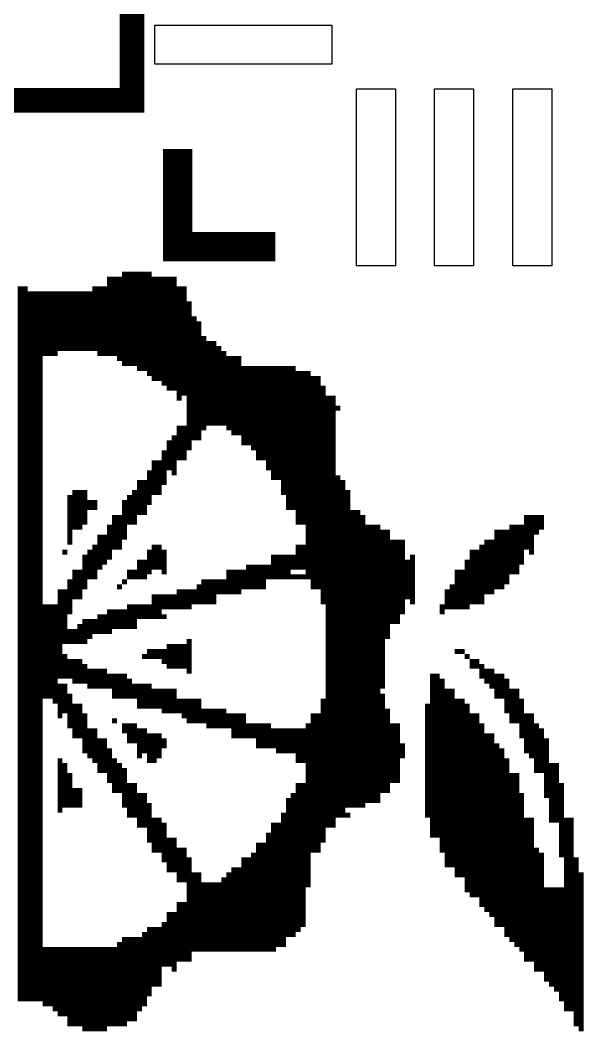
# Model space of a CAD drawing. Extents: x -900 to 3533, y 458 to 4954.
# Drawn here: x 2098.5 to 2212, y 1727 to 1931.1 of the extents above; entities that cross this region are included whole.
import ezdxf

# ---------------------------------------------------------------- set-up
doc = ezdxf.new("R2010")
doc.units = 0
doc.header["$MEASUREMENT"] = 0
for name, color, linetype in [('BG_SILKSCREEN_TOP', 43, 'CONTINUOUS'), ('PG_SILKSCREEN_TOP', 30, 'CONTINUOUS'), ('PIN_TOP', 1, 'CONTINUOUS')]:
    doc.layers.add(name, color=color, linetype=linetype)

msp = doc.modelspace()

# ---------------------------------------------------------------- linework, layer by layer
at = {"layer": 'BG_SILKSCREEN_TOP'}
for points in [[(2114, 2099, 5, 5, 0), (2064, 2099, 5, 5, 0), (2064, 2123, 5, 5, 0), (2024, 2123, 5, 5, 0), (2024, 1915, 5, 5, 0), (2121, 1915, 5, 5, 0), (2121, 2099, 5, 5, 0), (2114, 2099, 5, 5, 0)], [(2116.5, 1879.5, 1, 1, 0), (2116.5, 1863.5, 1, 1, 0)], [(2117.5, 1879.5, 1, 1, 0), (2117.5, 1863.5, 1, 1, 0)], [(2118.5, 1879.5, 1, 1, 0), (2118.5, 1862.5, 1, 1, 0)], [(2119.5, 1880.5, 1, 1, 0), (2119.5, 1861.5, 1, 1, 0)], [(2120.5, 1880.5, 1, 1, 0), (2120.5, 1861.5, 1, 1, 0)], [(2121.5, 1880.5, 1, 1, 0), (2121.5, 1861.5, 1, 1, 0)], [(2122.5, 1880.5, 1, 1, 0), (2122.5, 1860.5, 1, 1, 0)], [(2123.5, 1880.5, 1, 1, 0), (2123.5, 1860.5, 1, 1, 0)], [(2124.5, 1880.5, 1, 1, 0), (2124.5, 1859.5, 1, 1, 0)], [(2125.5, 1879.5, 1, 1, 0), (2125.5, 1858.5, 1, 1, 0)], [(2126.5, 1879.5, 1, 1, 0), (2126.5, 1858.5, 1, 1, 0)], [(2127.5, 1879.5, 1, 1, 0), (2127.5, 1857.5, 1, 1, 0)], [(2128.5, 1879.5, 1, 1, 0), (2128.5, 1856.5, 1, 1, 0)], [(2129.5, 1879.5, 1, 1, 0), (2129.5, 1856.5, 1, 1, 0)], [(2098.5, 1877.5, 1, 1, 0), (2098.5, 1733.5, 1, 1, 0)], [(2099.5, 1877.5, 1, 1, 0), (2099.5, 1733.5, 1, 1, 0)], [(2113.5, 1877.5, 1, 1, 0), (2113.5, 1864.5, 1, 1, 0)], [(2114.5, 1877.5, 1, 1, 0), (2114.5, 1863.5, 1, 1, 0)], [(2115.5, 1877.5, 1, 1, 0), (2115.5, 1863.5, 1, 1, 0)], [(2130.5, 1877.5, 1, 1, 0), (2130.5, 1854.5, 1, 1, 0)], [(2131.5, 1877.5, 1, 1, 0), (2131.5, 1855.5, 1, 1, 0)], [(2100.5, 1876.5, 1, 1, 0), (2100.5, 1733.5, 1, 1, 0)], [(2101.5, 1876.5, 1, 1, 0), (2101.5, 1733.5, 1, 1, 0)], [(2102.5, 1876.5, 1, 1, 0), (2102.5, 1733.5, 1, 1, 0)], [(2103.5, 1876.5, 1, 1, 0), (2103.5, 1863.5, 1, 1, 0)], [(2104.5, 1876.5, 1, 1, 0), (2104.5, 1863.5, 1, 1, 0)], [(2105.5, 1876.5, 1, 1, 0), (2105.5, 1863.5, 1, 1, 0)], [(2106.5, 1876.5, 1, 1, 0), (2106.5, 1864.5, 1, 1, 0)], [(2107.5, 1876.5, 1, 1, 0), (2107.5, 1864.5, 1, 1, 0)], [(2108.5, 1876.5, 1, 1, 0), (2108.5, 1864.5, 1, 1, 0)], [(2109.5, 1876.5, 1, 1, 0), (2109.5, 1864.5, 1, 1, 0)], [(2110.5, 1876.5, 1, 1, 0), (2110.5, 1864.5, 1, 1, 0)], [(2111.5, 1876.5, 1, 1, 0), (2111.5, 1864.5, 1, 1, 0)], [(2112.5, 1876.5, 1, 1, 0), (2112.5, 1864.5, 1, 1, 0)], [(2132.5, 1874.5, 1, 1, 0), (2132.5, 1844.5, 1, 1, 0)], [(2133.5, 1871.5, 1, 1, 0), (2133.5, 1846.5, 1, 1, 0)], [(2134.5, 1870.5, 1, 1, 0), (2134.5, 1846.5, 1, 1, 0)], [(2135.5, 1867.5, 1, 1, 0), (2135.5, 1848.5, 1, 1, 0)], [(2136.5, 1866.5, 1, 1, 0), (2136.5, 1849.5, 1, 1, 0)], [(2137.5, 1866.5, 1, 1, 0), (2137.5, 1849.5, 1, 1, 0)], [(2138.5, 1865.5, 1, 1, 0), (2138.5, 1849.5, 1, 1, 0)], [(2139.5, 1864.5, 1, 1, 0), (2139.5, 1849.5, 1, 1, 0)], [(2140.5, 1863.5, 1, 1, 0), (2140.5, 1848.5, 1, 1, 0)], [(2141.5, 1863.5, 1, 1, 0), (2141.5, 1847.5, 1, 1, 0)], [(2142.5, 1863.5, 1, 1, 0), (2142.5, 1847.5, 1, 1, 0)], [(2143.5, 1861.5, 1, 1, 0), (2143.5, 1845.5, 1, 1, 0)], [(2144.5, 1861.5, 1, 1, 0), (2144.5, 1845.5, 1, 1, 0)], [(2145.5, 1861.5, 1, 1, 0), (2145.5, 1844.5, 1, 1, 0)], [(2146.5, 1861.5, 1, 1, 0), (2146.5, 1842.5, 1, 1, 0)], [(2147.5, 1861.5, 1, 1, 0), (2147.5, 1842.5, 1, 1, 0)], [(2148.5, 1861.5, 1, 1, 0), (2148.5, 1840.5, 1, 1, 0)], [(2149.5, 1861.5, 1, 1, 0), (2149.5, 1838.5, 1, 1, 0)], [(2150.5, 1861.5, 1, 1, 0), (2150.5, 1838.5, 1, 1, 0)], [(2151.5, 1861.5, 1, 1, 0), (2151.5, 1835.5, 1, 1, 0)], [(2152.5, 1861.5, 1, 1, 0), (2152.5, 1832.5, 1, 1, 0)], [(2153.5, 1861.5, 1, 1, 0), (2153.5, 1832.5, 1, 1, 0)], [(2154.5, 1860.5, 1, 1, 0), (2154.5, 1829.5, 1, 1, 0)], [(2155.5, 1860.5, 1, 1, 0), (2155.5, 1829.5, 1, 1, 0)], [(2156.5, 1860.5, 1, 1, 0), (2156.5, 1818.5, 1, 1, 0)], [(2157.5, 1859.5, 1, 1, 0), (2157.5, 1816.5, 1, 1, 0)], [(2158.5, 1859.5, 1, 1, 0), (2158.5, 1816.5, 1, 1, 0)], [(2159.5, 1857.5, 1, 1, 0), (2159.5, 1813.5, 1, 1, 0)], [(2160.5, 1855.5, 1, 1, 0), (2160.5, 1768.5, 1, 1, 0)], [(2161.5, 1855.5, 1, 1, 0), (2161.5, 1768.5, 1, 1, 0)], [(2162.5, 1853.5, 1, 1, 0), (2162.5, 1852.5, 1, 1, 0)], [(2130.5, 1849.5, 1, 1, 0), (2130.5, 1842.5, 1, 1, 0)], [(2131.5, 1849.5, 1, 1, 0), (2131.5, 1842.5, 1, 1, 0)], [(2129.5, 1847.5, 1, 1, 0), (2129.5, 1839.5, 1, 1, 0)], [(2128.5, 1846.5, 1, 1, 0), (2128.5, 1840.5, 1, 1, 0)], [(2127.5, 1844.5, 1, 1, 0), (2127.5, 1837.5, 1, 1, 0)], [(2125.5, 1842.5, 1, 1, 0), (2125.5, 1835.5, 1, 1, 0)], [(2126.5, 1842.5, 1, 1, 0), (2126.5, 1835.5, 1, 1, 0)], [(2124.5, 1840.5, 1, 1, 0), (2124.5, 1833.5, 1, 1, 0)], [(2162.5, 1839.5, 1, 1, 0), (2162.5, 1770.5, 1, 1, 0)], [(2122.5, 1838.5, 1, 1, 0), (2122.5, 1831.5, 1, 1, 0)], [(2123.5, 1838.5, 1, 1, 0), (2123.5, 1831.5, 1, 1, 0)], [(2163.5, 1838.5, 1, 1, 0), (2163.5, 1770.5, 1, 1, 0)], [(2108.5, 1835.5, 1, 1, 0), (2108.5, 1825.5, 1, 1, 0)], [(2109.5, 1836.5, 1, 1, 0), (2109.5, 1828.5, 1, 1, 0)], [(2110.5, 1836.5, 1, 1, 0), (2110.5, 1828.5, 1, 1, 0)], [(2111.5, 1836.5, 1, 1, 0), (2111.5, 1829.5, 1, 1, 0)], [(2120.5, 1835.5, 1, 1, 0), (2120.5, 1829.5, 1, 1, 0)], [(2121.5, 1836.5, 1, 1, 0), (2121.5, 1829.5, 1, 1, 0)], [(2164.5, 1836.5, 1, 1, 0), (2164.5, 1772.5, 1, 1, 0)], [(2112.5, 1834.5, 1, 1, 0), (2112.5, 1832.5, 1, 1, 0)], [(2113.5, 1834.5, 1, 1, 0), (2113.5, 1832.5, 1, 1, 0)], [(2119.5, 1834.5, 1, 1, 0), (2119.5, 1826.5, 1, 1, 0)], [(2117.5, 1831.5, 1, 1, 0), (2117.5, 1824.5, 1, 1, 0)], [(2118.5, 1831.5, 1, 1, 0), (2118.5, 1824.5, 1, 1, 0)], [(2165.5, 1832.5, 1, 1, 0), (2165.5, 1772.5, 1, 1, 0)], [(2166.5, 1832.5, 1, 1, 0), (2166.5, 1772.5, 1, 1, 0)], [(2167.5, 1831.5, 1, 1, 0), (2167.5, 1772.5, 1, 1, 0)], [(2200.5, 1831.5, 1, 1, 0), (2200.5, 1824.5, 1, 1, 0)], [(2201.5, 1831.5, 1, 1, 0), (2201.5, 1823.5, 1, 1, 0)], [(2202.5, 1831.5, 1, 1, 0), (2202.5, 1827.5, 1, 1, 0)], [(2203.5, 1831.5, 1, 1, 0), (2203.5, 1828.5, 1, 1, 0)], [(2116.5, 1829.5, 1, 1, 0), (2116.5, 1822.5, 1, 1, 0)], [(2168.5, 1829.5, 1, 1, 0), (2168.5, 1773.5, 1, 1, 0)], [(2169.5, 1829.5, 1, 1, 0), (2169.5, 1773.5, 1, 1, 0)], [(2170.5, 1829.5, 1, 1, 0), (2170.5, 1773.5, 1, 1, 0)], [(2171.5, 1828.5, 1, 1, 0), (2171.5, 1796.5, 1, 1, 0)], [(2172.5, 1828.5, 1, 1, 0), (2172.5, 1806.5, 1, 1, 0)], [(2194.5, 1828.5, 1, 1, 0), (2194.5, 1816.5, 1, 1, 0)], [(2195.5, 1828.5, 1, 1, 0), (2195.5, 1816.5, 1, 1, 0)], [(2196.5, 1828.5, 1, 1, 0), (2196.5, 1817.5, 1, 1, 0)], [(2197.5, 1829.5, 1, 1, 0), (2197.5, 1819.5, 1, 1, 0)], [(2198.5, 1829.5, 1, 1, 0), (2198.5, 1819.5, 1, 1, 0)], [(2199.5, 1829.5, 1, 1, 0), (2199.5, 1821.5, 1, 1, 0)], [(2114.5, 1827.5, 1, 1, 0), (2114.5, 1820.5, 1, 1, 0)], [(2115.5, 1827.5, 1, 1, 0), (2115.5, 1821.5, 1, 1, 0)], [(2173.5, 1826.5, 1, 1, 0), (2173.5, 1809.5, 1, 1, 0)], [(2174.5, 1826.5, 1, 1, 0), (2174.5, 1809.5, 1, 1, 0)], [(2175.5, 1826.5, 1, 1, 0), (2175.5, 1811.5, 1, 1, 0)], [(2192.5, 1826.5, 1, 1, 0), (2192.5, 1815.5, 1, 1, 0)], [(2193.5, 1826.5, 1, 1, 0), (2193.5, 1815.5, 1, 1, 0)], [(2107.5, 1824.5, 1, 1, 0), (2107.5, 1823.5, 1, 1, 0)], [(2112.5, 1824.5, 1, 1, 0), (2112.5, 1818.5, 1, 1, 0)], [(2113.5, 1825.5, 1, 1, 0), (2113.5, 1818.5, 1, 1, 0)], [(2124.5, 1824.5, 1, 1, 0), (2124.5, 1819.5, 1, 1, 0)], [(2125.5, 1825.5, 1, 1, 0), (2125.5, 1820.5, 1, 1, 0)], [(2126.5, 1825.5, 1, 1, 0), (2126.5, 1820.5, 1, 1, 0)], [(2127.5, 1824.5, 1, 1, 0), (2127.5, 1819.5, 1, 1, 0)], [(2154.5, 1825.5, 1, 1, 0), (2154.5, 1820.5, 1, 1, 0)], [(2155.5, 1825.5, 1, 1, 0), (2155.5, 1820.5, 1, 1, 0)], [(2189.5, 1824.5, 1, 1, 0), (2189.5, 1813.5, 1, 1, 0)], [(2190.5, 1824.5, 1, 1, 0), (2190.5, 1813.5, 1, 1, 0)], [(2191.5, 1825.5, 1, 1, 0), (2191.5, 1813.5, 1, 1, 0)], [(2111.5, 1823.5, 1, 1, 0), (2111.5, 1816.5, 1, 1, 0)], [(2122.5, 1822.5, 1, 1, 0), (2122.5, 1818.5, 1, 1, 0)], [(2123.5, 1822.5, 1, 1, 0), (2123.5, 1818.5, 1, 1, 0)], [(2149.5, 1823.5, 1, 1, 0), (2149.5, 1818.5, 1, 1, 0)], [(2150.5, 1823.5, 1, 1, 0), (2150.5, 1818.5, 1, 1, 0)], [(2151.5, 1823.5, 1, 1, 0), (2151.5, 1818.5, 1, 1, 0)], [(2152.5, 1823.5, 1, 1, 0), (2152.5, 1818.5, 1, 1, 0)], [(2153.5, 1823.5, 1, 1, 0), (2153.5, 1820.5, 1, 1, 0)], [(2176.5, 1822.5, 1, 1, 0), (2176.5, 1814.5, 1, 1, 0)], [(2177.5, 1823.5, 1, 1, 0), (2177.5, 1813.5, 1, 1, 0)], [(2188.5, 1822.5, 1, 1, 0), (2188.5, 1812.5, 1, 1, 0)], [(2109.5, 1820.5, 1, 1, 0), (2109.5, 1814.5, 1, 1, 0)], [(2110.5, 1820.5, 1, 1, 0), (2110.5, 1814.5, 1, 1, 0)], [(2120.5, 1820.5, 1, 1, 0), (2120.5, 1818.5, 1, 1, 0)], [(2121.5, 1820.5, 1, 1, 0), (2121.5, 1818.5, 1, 1, 0)], [(2140.5, 1820.5, 1, 1, 0), (2140.5, 1815.5, 1, 1, 0)], [(2141.5, 1820.5, 1, 1, 0), (2141.5, 1815.5, 1, 1, 0)], [(2142.5, 1820.5, 1, 1, 0), (2142.5, 1815.5, 1, 1, 0)], [(2143.5, 1820.5, 1, 1, 0), (2143.5, 1816.5, 1, 1, 0)], [(2144.5, 1821.5, 1, 1, 0), (2144.5, 1816.5, 1, 1, 0)], [(2145.5, 1821.5, 1, 1, 0), (2145.5, 1816.5, 1, 1, 0)], [(2146.5, 1821.5, 1, 1, 0), (2146.5, 1816.5, 1, 1, 0)], [(2147.5, 1821.5, 1, 1, 0), (2147.5, 1816.5, 1, 1, 0)], [(2148.5, 1821.5, 1, 1, 0), (2148.5, 1818.5, 1, 1, 0)], [(2186.5, 1820.5, 1, 1, 0), (2186.5, 1812.5, 1, 1, 0)], [(2187.5, 1820.5, 1, 1, 0), (2187.5, 1812.5, 1, 1, 0)], [(2108.5, 1818.5, 1, 1, 0), (2108.5, 1811.5, 1, 1, 0)], [(2119.5, 1818.5, 1, 1, 0), (2119.5, 1817.5, 1, 1, 0)], [(2135.5, 1818.5, 1, 1, 0), (2135.5, 1813.5, 1, 1, 0)], [(2136.5, 1818.5, 1, 1, 0), (2136.5, 1813.5, 1, 1, 0)], [(2137.5, 1818.5, 1, 1, 0), (2137.5, 1813.5, 1, 1, 0)], [(2138.5, 1818.5, 1, 1, 0), (2138.5, 1815.5, 1, 1, 0)], [(2139.5, 1818.5, 1, 1, 0), (2139.5, 1815.5, 1, 1, 0)], [(2153.5, 1819.5, 1, 1, 0), (2153.5, 1818.5, 1, 1, 0)], [(2154.5, 1819.5, 1, 1, 0), (2154.5, 1818.5, 1, 1, 0)], [(2155.5, 1819.5, 1, 1, 0), (2155.5, 1818.5, 1, 1, 0)], [(2106.5, 1816.5, 1, 1, 0), (2106.5, 1798.5, 1, 1, 0)], [(2107.5, 1816.5, 1, 1, 0), (2107.5, 1805.5, 1, 1, 0)], [(2118.5, 1817.5, 1, 1, 0), (2118.5, 1816.5, 1, 1, 0)], [(2130.5, 1816.5, 1, 1, 0), (2130.5, 1812.5, 1, 1, 0)], [(2131.5, 1816.5, 1, 1, 0), (2131.5, 1812.5, 1, 1, 0)], [(2132.5, 1816.5, 1, 1, 0), (2132.5, 1812.5, 1, 1, 0)], [(2133.5, 1816.5, 1, 1, 0), (2133.5, 1813.5, 1, 1, 0)], [(2134.5, 1817.5, 1, 1, 0), (2134.5, 1813.5, 1, 1, 0)], [(2184.5, 1816.5, 1, 1, 0), (2184.5, 1812.5, 1, 1, 0)], [(2185.5, 1817.5, 1, 1, 0), (2185.5, 1812.5, 1, 1, 0)], [(2125.5, 1815.5, 1, 1, 0), (2125.5, 1810.5, 1, 1, 0)], [(2126.5, 1815.5, 1, 1, 0), (2126.5, 1810.5, 1, 1, 0)], [(2127.5, 1815.5, 1, 1, 0), (2127.5, 1812.5, 1, 1, 0)], [(2128.5, 1815.5, 1, 1, 0), (2128.5, 1812.5, 1, 1, 0)], [(2129.5, 1815.5, 1, 1, 0), (2129.5, 1812.5, 1, 1, 0)], [(2103.5, 1813.5, 1, 1, 0), (2103.5, 1794.5, 1, 1, 0)], [(2104.5, 1813.5, 1, 1, 0), (2104.5, 1794.5, 1, 1, 0)], [(2105.5, 1813.5, 1, 1, 0), (2105.5, 1793.5, 1, 1, 0)], [(2116.5, 1812.5, 1, 1, 0), (2116.5, 1807.5, 1, 1, 0)], [(2117.5, 1812.5, 1, 1, 0), (2117.5, 1808.5, 1, 1, 0)], [(2118.5, 1812.5, 1, 1, 0), (2118.5, 1808.5, 1, 1, 0)], [(2119.5, 1812.5, 1, 1, 0), (2119.5, 1808.5, 1, 1, 0)], [(2120.5, 1813.5, 1, 1, 0), (2120.5, 1808.5, 1, 1, 0)], [(2121.5, 1813.5, 1, 1, 0), (2121.5, 1808.5, 1, 1, 0)], [(2122.5, 1813.5, 1, 1, 0), (2122.5, 1810.5, 1, 1, 0)], [(2123.5, 1813.5, 1, 1, 0), (2123.5, 1810.5, 1, 1, 0)], [(2124.5, 1813.5, 1, 1, 0), (2124.5, 1810.5, 1, 1, 0)], [(2183.5, 1813.5, 1, 1, 0), (2183.5, 1811.5, 1, 1, 0)], [(2111.5, 1810.5, 1, 1, 0), (2111.5, 1805.5, 1, 1, 0)], [(2112.5, 1810.5, 1, 1, 0), (2112.5, 1806.5, 1, 1, 0)], [(2113.5, 1810.5, 1, 1, 0), (2113.5, 1807.5, 1, 1, 0)], [(2114.5, 1811.5, 1, 1, 0), (2114.5, 1807.5, 1, 1, 0)], [(2115.5, 1811.5, 1, 1, 0), (2115.5, 1807.5, 1, 1, 0)], [(2127.5, 1811.5, 1, 1, 0), (2127.5, 1810.5, 1, 1, 0)], [(2108.5, 1808.5, 1, 1, 0), (2108.5, 1805.5, 1, 1, 0)], [(2109.5, 1808.5, 1, 1, 0), (2109.5, 1805.5, 1, 1, 0)], [(2110.5, 1809.5, 1, 1, 0), (2110.5, 1805.5, 1, 1, 0)], [(2132.5, 1806.5, 1, 1, 0), (2132.5, 1799.5, 1, 1, 0)], [(2124.5, 1804.5, 1, 1, 0), (2124.5, 1802.5, 1, 1, 0)], [(2125.5, 1804.5, 1, 1, 0), (2125.5, 1802.5, 1, 1, 0)], [(2126.5, 1804.5, 1, 1, 0), (2126.5, 1802.5, 1, 1, 0)], [(2127.5, 1804.5, 1, 1, 0), (2127.5, 1801.5, 1, 1, 0)], [(2128.5, 1805.5, 1, 1, 0), (2128.5, 1800.5, 1, 1, 0)], [(2129.5, 1805.5, 1, 1, 0), (2129.5, 1800.5, 1, 1, 0)], [(2130.5, 1805.5, 1, 1, 0), (2130.5, 1800.5, 1, 1, 0)], [(2131.5, 1805.5, 1, 1, 0), (2131.5, 1800.5, 1, 1, 0)], [(2186.5, 1804.5, 1, 1, 0), (2186.5, 1803.5, 1, 1, 0)], [(2187.5, 1804.5, 1, 1, 0), (2187.5, 1803.5, 1, 1, 0)], [(2107.5, 1803.5, 1, 1, 0), (2107.5, 1798.5, 1, 1, 0)], [(2108.5, 1802.5, 1, 1, 0), (2108.5, 1798.5, 1, 1, 0)], [(2109.5, 1802.5, 1, 1, 0), (2109.5, 1797.5, 1, 1, 0)], [(2110.5, 1802.5, 1, 1, 0), (2110.5, 1797.5, 1, 1, 0)], [(2123.5, 1803.5, 1, 1, 0), (2123.5, 1802.5, 1, 1, 0)], [(2188.5, 1803.5, 1, 1, 0), (2188.5, 1802.5, 1, 1, 0)], [(2189.5, 1802.5, 1, 1, 0), (2189.5, 1800.5, 1, 1, 0)], [(2190.5, 1802.5, 1, 1, 0), (2190.5, 1800.5, 1, 1, 0)], [(2111.5, 1801.5, 1, 1, 0), (2111.5, 1797.5, 1, 1, 0)], [(2112.5, 1800.5, 1, 1, 0), (2112.5, 1796.5, 1, 1, 0)], [(2113.5, 1800.5, 1, 1, 0), (2113.5, 1796.5, 1, 1, 0)], [(2114.5, 1800.5, 1, 1, 0), (2114.5, 1796.5, 1, 1, 0)], [(2115.5, 1800.5, 1, 1, 0), (2115.5, 1796.5, 1, 1, 0)], [(2191.5, 1801.5, 1, 1, 0), (2191.5, 1798.5, 1, 1, 0)], [(2192.5, 1800.5, 1, 1, 0), (2192.5, 1797.5, 1, 1, 0)], [(2193.5, 1800.5, 1, 1, 0), (2193.5, 1796.5, 1, 1, 0)], [(2116.5, 1799.5, 1, 1, 0), (2116.5, 1796.5, 1, 1, 0)], [(2117.5, 1799.5, 1, 1, 0), (2117.5, 1794.5, 1, 1, 0)], [(2118.5, 1799.5, 1, 1, 0), (2118.5, 1794.5, 1, 1, 0)], [(2119.5, 1799.5, 1, 1, 0), (2119.5, 1794.5, 1, 1, 0)], [(2120.5, 1798.5, 1, 1, 0), (2120.5, 1794.5, 1, 1, 0)], [(2181.5, 1799.5, 1, 1, 0), (2181.5, 1766.5, 1, 1, 0)], [(2182.5, 1799.5, 1, 1, 0), (2182.5, 1766.5, 1, 1, 0)], [(2183.5, 1798.5, 1, 1, 0), (2183.5, 1763.5, 1, 1, 0)], [(2194.5, 1799.5, 1, 1, 0), (2194.5, 1794.5, 1, 1, 0)], [(2195.5, 1799.5, 1, 1, 0), (2195.5, 1794.5, 1, 1, 0)], [(2196.5, 1798.5, 1, 1, 0), (2196.5, 1791.5, 1, 1, 0)], [(2106.5, 1797.5, 1, 1, 0), (2106.5, 1790.5, 1, 1, 0)], [(2107.5, 1797.5, 1, 1, 0), (2107.5, 1791.5, 1, 1, 0)], [(2121.5, 1797.5, 1, 1, 0), (2121.5, 1794.5, 1, 1, 0)], [(2122.5, 1797.5, 1, 1, 0), (2122.5, 1792.5, 1, 1, 0)], [(2123.5, 1797.5, 1, 1, 0), (2123.5, 1792.5, 1, 1, 0)], [(2124.5, 1797.5, 1, 1, 0), (2124.5, 1792.5, 1, 1, 0)], [(2125.5, 1796.5, 1, 1, 0), (2125.5, 1792.5, 1, 1, 0)], [(2126.5, 1796.5, 1, 1, 0), (2126.5, 1792.5, 1, 1, 0)], [(2127.5, 1796.5, 1, 1, 0), (2127.5, 1791.5, 1, 1, 0)], [(2128.5, 1796.5, 1, 1, 0), (2128.5, 1791.5, 1, 1, 0)], [(2129.5, 1796.5, 1, 1, 0), (2129.5, 1791.5, 1, 1, 0)], [(2184.5, 1796.5, 1, 1, 0), (2184.5, 1760.5, 1, 1, 0)], [(2185.5, 1796.5, 1, 1, 0), (2185.5, 1760.5, 1, 1, 0)], [(2197.5, 1796.5, 1, 1, 0), (2197.5, 1789.5, 1, 1, 0)], [(2198.5, 1796.5, 1, 1, 0), (2198.5, 1789.5, 1, 1, 0)], [(2108.5, 1795.5, 1, 1, 0), (2108.5, 1788.5, 1, 1, 0)], [(2130.5, 1794.5, 1, 1, 0), (2130.5, 1791.5, 1, 1, 0)], [(2131.5, 1794.5, 1, 1, 0), (2131.5, 1790.5, 1, 1, 0)], [(2132.5, 1794.5, 1, 1, 0), (2132.5, 1789.5, 1, 1, 0)], [(2133.5, 1794.5, 1, 1, 0), (2133.5, 1789.5, 1, 1, 0)], [(2134.5, 1794.5, 1, 1, 0), (2134.5, 1789.5, 1, 1, 0)], [(2159.5, 1794.5, 1, 1, 0), (2159.5, 1765.5, 1, 1, 0)], [(2171.5, 1795.5, 1, 1, 0), (2171.5, 1775.5, 1, 1, 0)], [(2186.5, 1794.5, 1, 1, 0), (2186.5, 1758.5, 1, 1, 0)], [(2187.5, 1794.5, 1, 1, 0), (2187.5, 1758.5, 1, 1, 0)], [(2199.5, 1794.5, 1, 1, 0), (2199.5, 1786.5, 1, 1, 0)], [(2109.5, 1793.5, 1, 1, 0), (2109.5, 1786.5, 1, 1, 0)], [(2110.5, 1793.5, 1, 1, 0), (2110.5, 1786.5, 1, 1, 0)], [(2135.5, 1792.5, 1, 1, 0), (2135.5, 1789.5, 1, 1, 0)], [(2136.5, 1792.5, 1, 1, 0), (2136.5, 1788.5, 1, 1, 0)], [(2137.5, 1792.5, 1, 1, 0), (2137.5, 1788.5, 1, 1, 0)], [(2138.5, 1792.5, 1, 1, 0), (2138.5, 1788.5, 1, 1, 0)], [(2139.5, 1792.5, 1, 1, 0), (2139.5, 1788.5, 1, 1, 0)], [(2172.5, 1792.5, 1, 1, 0), (2172.5, 1775.5, 1, 1, 0)], [(2180.5, 1793.5, 1, 1, 0), (2180.5, 1770.5, 1, 1, 0)], [(2188.5, 1793.5, 1, 1, 0), (2188.5, 1755.5, 1, 1, 0)], [(2111.5, 1791.5, 1, 1, 0), (2111.5, 1783.5, 1, 1, 0)], [(2117.5, 1790.5, 1, 1, 0), (2117.5, 1789.5, 1, 1, 0)], [(2140.5, 1791.5, 1, 1, 0), (2140.5, 1788.5, 1, 1, 0)], [(2141.5, 1791.5, 1, 1, 0), (2141.5, 1786.5, 1, 1, 0)], [(2142.5, 1791.5, 1, 1, 0), (2142.5, 1786.5, 1, 1, 0)], [(2143.5, 1791.5, 1, 1, 0), (2143.5, 1786.5, 1, 1, 0)], [(2157.5, 1791.5, 1, 1, 0), (2157.5, 1763.5, 1, 1, 0)], [(2158.5, 1791.5, 1, 1, 0), (2158.5, 1763.5, 1, 1, 0)], [(2189.5, 1791.5, 1, 1, 0), (2189.5, 1754.5, 1, 1, 0)], [(2190.5, 1791.5, 1, 1, 0), (2190.5, 1754.5, 1, 1, 0)], [(2200.5, 1791.5, 1, 1, 0), (2200.5, 1783.5, 1, 1, 0)], [(2201.5, 1791.5, 1, 1, 0), (2201.5, 1782.5, 1, 1, 0)], [(2112.5, 1788.5, 1, 1, 0), (2112.5, 1782.5, 1, 1, 0)], [(2113.5, 1788.5, 1, 1, 0), (2113.5, 1781.5, 1, 1, 0)], [(2119.5, 1789.5, 1, 1, 0), (2119.5, 1787.5, 1, 1, 0)], [(2120.5, 1789.5, 1, 1, 0), (2120.5, 1785.5, 1, 1, 0)], [(2121.5, 1789.5, 1, 1, 0), (2121.5, 1785.5, 1, 1, 0)], [(2122.5, 1788.5, 1, 1, 0), (2122.5, 1782.5, 1, 1, 0)], [(2123.5, 1788.5, 1, 1, 0), (2123.5, 1783.5, 1, 1, 0)], [(2144.5, 1789.5, 1, 1, 0), (2144.5, 1786.5, 1, 1, 0)], [(2145.5, 1789.5, 1, 1, 0), (2145.5, 1786.5, 1, 1, 0)], [(2146.5, 1789.5, 1, 1, 0), (2146.5, 1784.5, 1, 1, 0)], [(2147.5, 1789.5, 1, 1, 0), (2147.5, 1784.5, 1, 1, 0)], [(2148.5, 1789.5, 1, 1, 0), (2148.5, 1784.5, 1, 1, 0)], [(2149.5, 1788.5, 1, 1, 0), (2149.5, 1784.5, 1, 1, 0)], [(2150.5, 1788.5, 1, 1, 0), (2150.5, 1783.5, 1, 1, 0)], [(2151.5, 1788.5, 1, 1, 0), (2151.5, 1783.5, 1, 1, 0)], [(2152.5, 1788.5, 1, 1, 0), (2152.5, 1783.5, 1, 1, 0)], [(2153.5, 1788.5, 1, 1, 0), (2153.5, 1783.5, 1, 1, 0)], [(2154.5, 1788.5, 1, 1, 0), (2154.5, 1781.5, 1, 1, 0)], [(2155.5, 1788.5, 1, 1, 0), (2155.5, 1781.5, 1, 1, 0)], [(2156.5, 1789.5, 1, 1, 0), (2156.5, 1756.5, 1, 1, 0)], [(2173.5, 1789.5, 1, 1, 0), (2173.5, 1777.5, 1, 1, 0)], [(2174.5, 1789.5, 1, 1, 0), (2174.5, 1777.5, 1, 1, 0)], [(2191.5, 1789.5, 1, 1, 0), (2191.5, 1752.5, 1, 1, 0)], [(2202.5, 1789.5, 1, 1, 0), (2202.5, 1779.5, 1, 1, 0)], [(2203.5, 1788.5, 1, 1, 0), (2203.5, 1779.5, 1, 1, 0)], [(2114.5, 1786.5, 1, 1, 0), (2114.5, 1779.5, 1, 1, 0)], [(2115.5, 1786.5, 1, 1, 0), (2115.5, 1779.5, 1, 1, 0)], [(2124.5, 1787.5, 1, 1, 0), (2124.5, 1781.5, 1, 1, 0)], [(2125.5, 1787.5, 1, 1, 0), (2125.5, 1781.5, 1, 1, 0)], [(2126.5, 1787.5, 1, 1, 0), (2126.5, 1782.5, 1, 1, 0)], [(2127.5, 1786.5, 1, 1, 0), (2127.5, 1784.5, 1, 1, 0)], [(2192.5, 1787.5, 1, 1, 0), (2192.5, 1751.5, 1, 1, 0)], [(2193.5, 1787.5, 1, 1, 0), (2193.5, 1750.5, 1, 1, 0)], [(2204.5, 1786.5, 1, 1, 0), (2204.5, 1774.5, 1, 1, 0)], [(2116.5, 1784.5, 1, 1, 0), (2116.5, 1777.5, 1, 1, 0)], [(2175.5, 1785.5, 1, 1, 0), (2175.5, 1782.5, 1, 1, 0)], [(2194.5, 1785.5, 1, 1, 0), (2194.5, 1748.5, 1, 1, 0)], [(2195.5, 1784.5, 1, 1, 0), (2195.5, 1748.5, 1, 1, 0)], [(2106.5, 1782.5, 1, 1, 0), (2106.5, 1771.5, 1, 1, 0)], [(2107.5, 1781.5, 1, 1, 0), (2107.5, 1772.5, 1, 1, 0)], [(2117.5, 1782.5, 1, 1, 0), (2117.5, 1775.5, 1, 1, 0)], [(2118.5, 1781.5, 1, 1, 0), (2118.5, 1775.5, 1, 1, 0)], [(2196.5, 1782.5, 1, 1, 0), (2196.5, 1746.5, 1, 1, 0)], [(2205.5, 1781.5, 1, 1, 0), (2205.5, 1769.5, 1, 1, 0)], [(2206.5, 1781.5, 1, 1, 0), (2206.5, 1769.5, 1, 1, 0)], [(2108.5, 1779.5, 1, 1, 0), (2108.5, 1772.5, 1, 1, 0)], [(2119.5, 1780.5, 1, 1, 0), (2119.5, 1772.5, 1, 1, 0)], [(2197.5, 1779.5, 1, 1, 0), (2197.5, 1745.5, 1, 1, 0)], [(2198.5, 1779.5, 1, 1, 0), (2198.5, 1744.5, 1, 1, 0)], [(2120.5, 1777.5, 1, 1, 0), (2120.5, 1770.5, 1, 1, 0)], [(2121.5, 1777.5, 1, 1, 0), (2121.5, 1770.5, 1, 1, 0)], [(2154.5, 1777.5, 1, 1, 0), (2154.5, 1747.5, 1, 1, 0)], [(2155.5, 1777.5, 1, 1, 0), (2155.5, 1748.5, 1, 1, 0)], [(2207.5, 1777.5, 1, 1, 0), (2207.5, 1762.5, 1, 1, 0)], [(2109.5, 1776.5, 1, 1, 0), (2109.5, 1772.5, 1, 1, 0)], [(2110.5, 1776.5, 1, 1, 0), (2110.5, 1772.5, 1, 1, 0)], [(2122.5, 1775.5, 1, 1, 0), (2122.5, 1768.5, 1, 1, 0)], [(2123.5, 1775.5, 1, 1, 0), (2123.5, 1768.5, 1, 1, 0)], [(2153.5, 1775.5, 1, 1, 0), (2153.5, 1746.5, 1, 1, 0)], [(2199.5, 1775.5, 1, 1, 0), (2199.5, 1743.5, 1, 1, 0)], [(2124.5, 1773.5, 1, 1, 0), (2124.5, 1765.5, 1, 1, 0)], [(2152.5, 1774.5, 1, 1, 0), (2152.5, 1746.5, 1, 1, 0)], [(2151.5, 1771.5, 1, 1, 0), (2151.5, 1744.5, 1, 1, 0)], [(2164.5, 1771.5, 1, 1, 0), (2164.5, 1770.5, 1, 1, 0)], [(2125.5, 1770.5, 1, 1, 0), (2125.5, 1763.5, 1, 1, 0)], [(2126.5, 1770.5, 1, 1, 0), (2126.5, 1763.5, 1, 1, 0)], [(2127.5, 1769.5, 1, 1, 0), (2127.5, 1761.5, 1, 1, 0)], [(2149.5, 1769.5, 1, 1, 0), (2149.5, 1743.5, 1, 1, 0)], [(2150.5, 1769.5, 1, 1, 0), (2150.5, 1744.5, 1, 1, 0)], [(2200.5, 1770.5, 1, 1, 0), (2200.5, 1741.5, 1, 1, 0)], [(2201.5, 1770.5, 1, 1, 0), (2201.5, 1741.5, 1, 1, 0)], [(2208.5, 1770.5, 1, 1, 0), (2208.5, 1731.5, 1, 1, 0)], [(2209.5, 1770.5, 1, 1, 0), (2209.5, 1731.5, 1, 1, 0)], [(2148.5, 1767.5, 1, 1, 0), (2148.5, 1743.5, 1, 1, 0)], [(2128.5, 1766.5, 1, 1, 0), (2128.5, 1759.5, 1, 1, 0)], [(2129.5, 1766.5, 1, 1, 0), (2129.5, 1759.5, 1, 1, 0)], [(2146.5, 1765.5, 1, 1, 0), (2146.5, 1743.5, 1, 1, 0)], [(2147.5, 1765.5, 1, 1, 0), (2147.5, 1743.5, 1, 1, 0)], [(2130.5, 1764.5, 1, 1, 0), (2130.5, 1757.5, 1, 1, 0)], [(2131.5, 1764.5, 1, 1, 0), (2131.5, 1757.5, 1, 1, 0)], [(2145.5, 1763.5, 1, 1, 0), (2145.5, 1743.5, 1, 1, 0)], [(2202.5, 1764.5, 1, 1, 0), (2202.5, 1739.5, 1, 1, 0)], [(2203.5, 1763.5, 1, 1, 0), (2203.5, 1739.5, 1, 1, 0)], [(2132.5, 1762.5, 1, 1, 0), (2132.5, 1741.5, 1, 1, 0)], [(2143.5, 1762.5, 1, 1, 0), (2143.5, 1743.5, 1, 1, 0)], [(2144.5, 1762.5, 1, 1, 0), (2144.5, 1743.5, 1, 1, 0)], [(2210.5, 1762.5, 1, 1, 0), (2210.5, 1728.5, 1, 1, 0)], [(2133.5, 1759.5, 1, 1, 0), (2133.5, 1743.5, 1, 1, 0)], [(2134.5, 1759.5, 1, 1, 0), (2134.5, 1743.5, 1, 1, 0)], [(2140.5, 1759.5, 1, 1, 0), (2140.5, 1743.5, 1, 1, 0)], [(2141.5, 1760.5, 1, 1, 0), (2141.5, 1743.5, 1, 1, 0)], [(2142.5, 1760.5, 1, 1, 0), (2142.5, 1743.5, 1, 1, 0)], [(2211.5, 1759.5, 1, 1, 0), (2211.5, 1727.5, 1, 1, 0)], [(2135.5, 1757.5, 1, 1, 0), (2135.5, 1743.5, 1, 1, 0)], [(2136.5, 1757.5, 1, 1, 0), (2136.5, 1743.5, 1, 1, 0)], [(2137.5, 1757.5, 1, 1, 0), (2137.5, 1743.5, 1, 1, 0)], [(2138.5, 1757.5, 1, 1, 0), (2138.5, 1743.5, 1, 1, 0)], [(2139.5, 1758.5, 1, 1, 0), (2139.5, 1743.5, 1, 1, 0)], [(2204.5, 1756.5, 1, 1, 0), (2204.5, 1737.5, 1, 1, 0)], [(2205.5, 1756.5, 1, 1, 0), (2205.5, 1736.5, 1, 1, 0)], [(2206.5, 1756.5, 1, 1, 0), (2206.5, 1735.5, 1, 1, 0)], [(2207.5, 1756.5, 1, 1, 0), (2207.5, 1733.5, 1, 1, 0)], [(2130.5, 1753.5, 1, 1, 0), (2130.5, 1741.5, 1, 1, 0)], [(2131.5, 1753.5, 1, 1, 0), (2131.5, 1741.5, 1, 1, 0)], [(2128.5, 1751.5, 1, 1, 0), (2128.5, 1740.5, 1, 1, 0)], [(2129.5, 1751.5, 1, 1, 0), (2129.5, 1739.5, 1, 1, 0)], [(2127.5, 1749.5, 1, 1, 0), (2127.5, 1740.5, 1, 1, 0)], [(2123.5, 1747.5, 1, 1, 0), (2123.5, 1732.5, 1, 1, 0)], [(2124.5, 1748.5, 1, 1, 0), (2124.5, 1734.5, 1, 1, 0)], [(2125.5, 1748.5, 1, 1, 0), (2125.5, 1736.5, 1, 1, 0)], [(2126.5, 1748.5, 1, 1, 0), (2126.5, 1736.5, 1, 1, 0)], [(2118.5, 1745.5, 1, 1, 0), (2118.5, 1728.5, 1, 1, 0)], [(2119.5, 1746.5, 1, 1, 0), (2119.5, 1728.5, 1, 1, 0)], [(2120.5, 1746.5, 1, 1, 0), (2120.5, 1729.5, 1, 1, 0)], [(2121.5, 1746.5, 1, 1, 0), (2121.5, 1729.5, 1, 1, 0)], [(2122.5, 1746.5, 1, 1, 0), (2122.5, 1731.5, 1, 1, 0)], [(2103.5, 1744.5, 1, 1, 0), (2103.5, 1732.5, 1, 1, 0)], [(2104.5, 1744.5, 1, 1, 0), (2104.5, 1732.5, 1, 1, 0)], [(2105.5, 1744.5, 1, 1, 0), (2105.5, 1731.5, 1, 1, 0)], [(2106.5, 1744.5, 1, 1, 0), (2106.5, 1730.5, 1, 1, 0)], [(2107.5, 1744.5, 1, 1, 0), (2107.5, 1730.5, 1, 1, 0)], [(2108.5, 1744.5, 1, 1, 0), (2108.5, 1728.5, 1, 1, 0)], [(2109.5, 1744.5, 1, 1, 0), (2109.5, 1728.5, 1, 1, 0)], [(2110.5, 1744.5, 1, 1, 0), (2110.5, 1728.5, 1, 1, 0)], [(2111.5, 1744.5, 1, 1, 0), (2111.5, 1727.5, 1, 1, 0)], [(2112.5, 1744.5, 1, 1, 0), (2112.5, 1727.5, 1, 1, 0)], [(2113.5, 1744.5, 1, 1, 0), (2113.5, 1727.5, 1, 1, 0)], [(2114.5, 1744.5, 1, 1, 0), (2114.5, 1727.5, 1, 1, 0)], [(2115.5, 1744.5, 1, 1, 0), (2115.5, 1727.5, 1, 1, 0)], [(2116.5, 1744.5, 1, 1, 0), (2116.5, 1728.5, 1, 1, 0)], [(2117.5, 1744.5, 1, 1, 0), (2117.5, 1728.5, 1, 1, 0)]]:
    msp.add_lwpolyline(points, format="xyseb", dxfattribs=at)
at = {"layer": 'PG_SILKSCREEN_TOP'}
msp.add_lwpolyline([(2149.894, 1885.503, 5.906, 5.906, 0), (2130.209, 1885.503, 5.906, 5.906, 0), (2130.209, 1905.188, 5.906, 5.906, 0)], format="xyseb", dxfattribs=at)
at = {"layer": 'PIN_TOP'}
for points in [[(2125.617, 1930.134), (2161.267, 1930.134), (2161.267, 1922.264), (2125.617, 1922.264)], [(2166.197, 1881.694), (2166.197, 1917.344), (2174.067, 1917.344), (2174.067, 1881.694)], [(2181.947, 1881.694), (2181.947, 1917.344), (2189.817, 1917.344), (2189.817, 1881.694)], [(2197.687, 1881.694), (2197.687, 1917.344), (2205.557, 1917.344), (2205.557, 1881.694)]]:
    msp.add_lwpolyline(points, close=True, dxfattribs=at)

doc.saveas('drawing.dxf')
